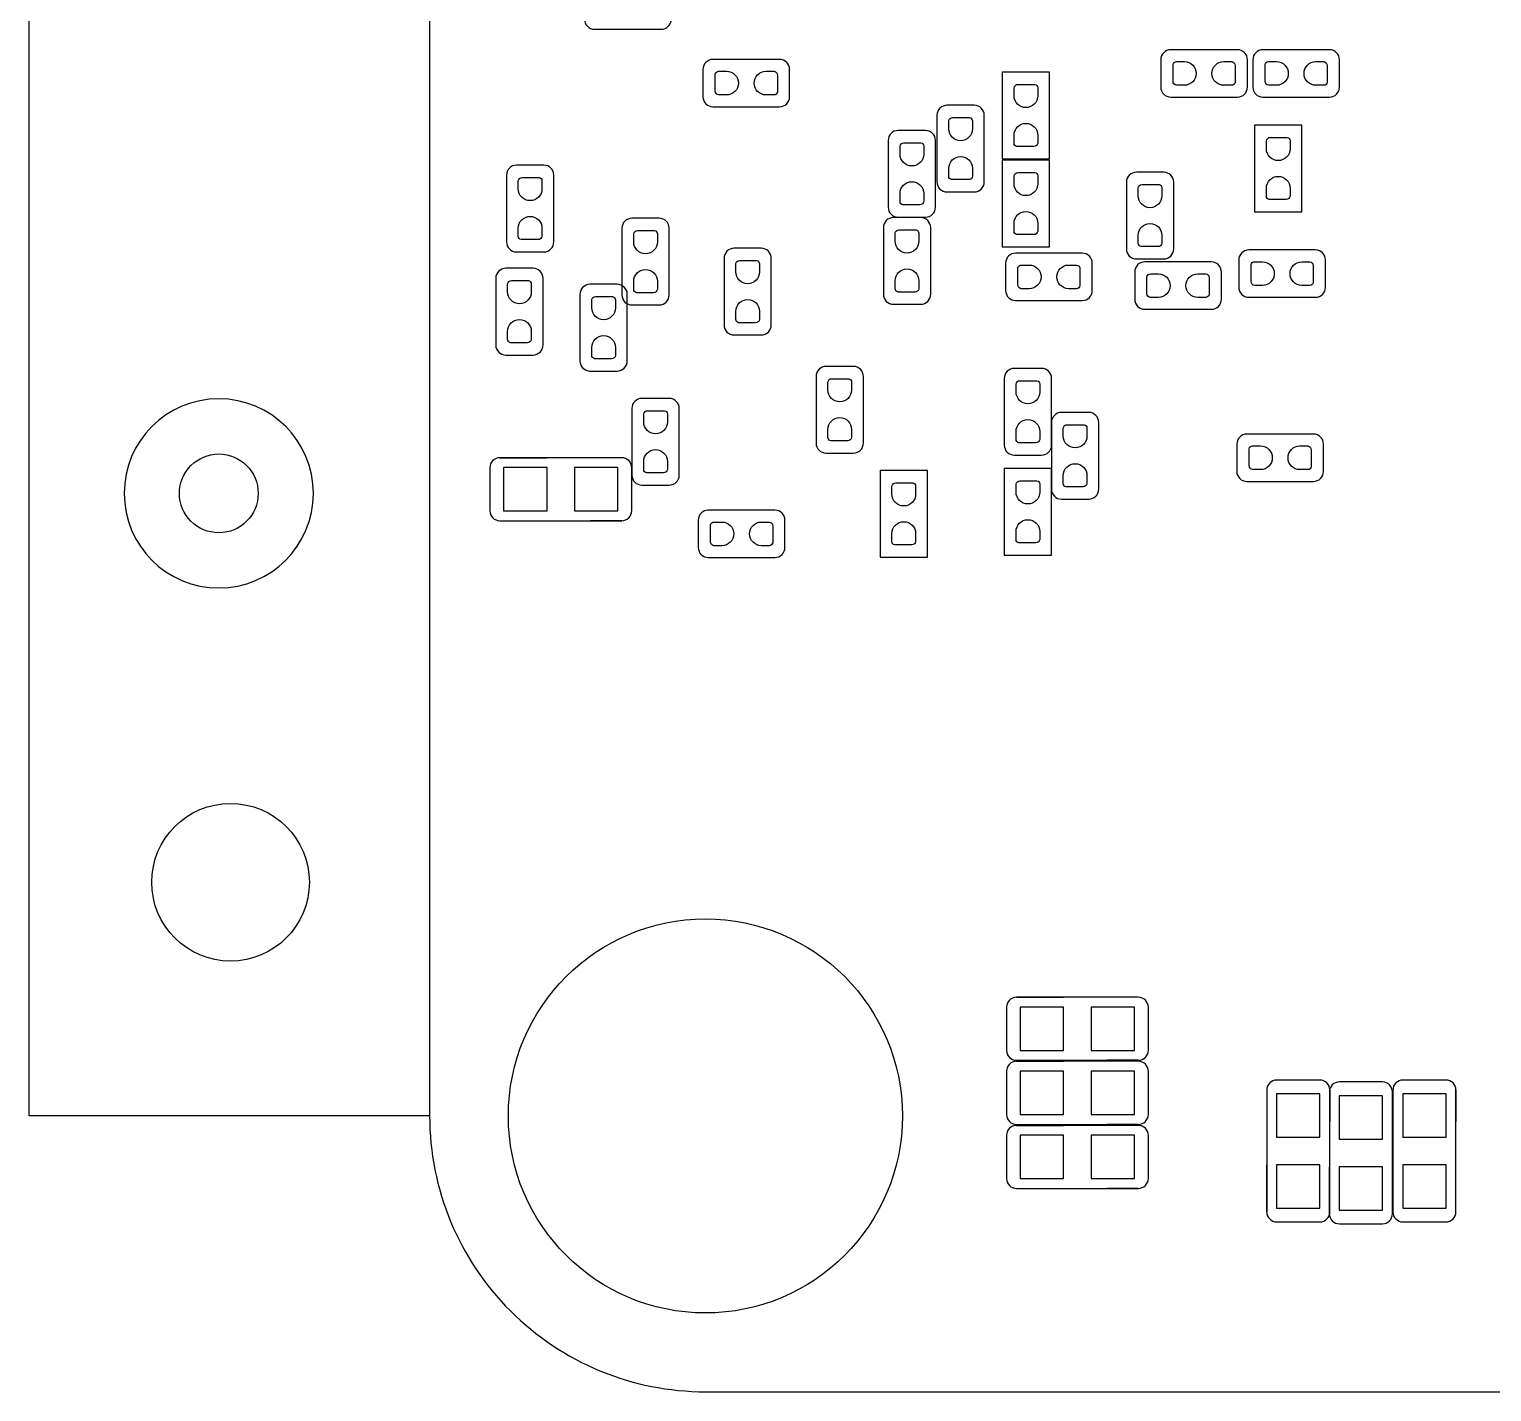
# Model space of a CAD drawing. Extents: x 24 to 162, y 5 to 143.
# Drawn here: x 23.55 to 42.11, y 4.79 to 22.07 of the extents above; entities that cross this region are included whole.
import ezdxf

# ---------------------------------------------------------------- set-up
doc = ezdxf.new("R2010")
doc.units = 0
for name, color, linetype in [('BG_OUTLINE', 7, 'CONTINUOUS'), ('PG_ASSEMBLY_BOTTOM', 211, 'CONTINUOUS'), ('PG_SILKSCREEN_BOTTOM', 243, 'CONTINUOUS'), ('PIN_BOTTOM', 1, 'CONTINUOUS')]:
    doc.layers.add(name, color=color, linetype=linetype)

msp = doc.modelspace()

# ---------------------------------------------------------------- linework, layer by layer
at = {"layer": 'BG_OUTLINE'}
msp.add_lwpolyline([(28.629356, 8.286242), (23.549356, 8.286242), (23.549356, 125.614176), (28.629356, 125.614176), (28.629356, 101.14915)], dxfattribs=at)
msp.add_lwpolyline([(32.12973, 4.786376), (80.129634, 4.786376, 0.414205), (83.629246, 8.286242), (83.629246, 41.286176, 0.414226), (80.129634, 44.786296), (32.12973, 44.786296, 0.414268), (28.629356, 41.286176), (28.629356, 8.286242, 0.414248)], format="xyb", close=True, dxfattribs=at)
at = {"layer": 'PG_ASSEMBLY_BOTTOM'}
for points in [[(30.5943, 22.201378, 0.414183), (30.7213, 22.074378, 0.414183)], [(31.567628, 22.074378, 0.414118), (31.694628, 22.201378, 0.414118)], [(38.03269, 21.813774, 0.414318), (37.90569, 21.686774, 0.414318)], [(39.005764, 21.686774, 0.414515), (38.878764, 21.813774, 0.414515)], [(39.200836, 21.813774, 0.414161), (39.073836, 21.686774, 0.414161)], [(40.17391, 21.686774, 0.414401), (40.04691, 21.813774, 0.414401)], [(32.224218, 21.691346, 0.414214), (32.097218, 21.564346, 0.414214)], [(33.197292, 21.564346, 0.414214), (33.070292, 21.691346, 0.414214)], [(37.90569, 21.340572, 0.413912), (38.03269, 21.213572, 0.413912)], [(38.878764, 21.213572, 0.414109), (39.005764, 21.340572, 0.414109)], [(39.073836, 21.340572, 0.414026), (39.200836, 21.213572, 0.414026)], [(40.04691, 21.213572, 0.414266), (40.17391, 21.340572, 0.414266)], [(32.097218, 21.218144, 0.414214), (32.224218, 21.091144, 0.414214)], [(33.070292, 21.091144, 0.414214), (33.197292, 21.218144, 0.414214)], [(35.193224, 21.110194, 0.414214), (35.066224, 20.983194, 0.414214)], [(35.666426, 20.983194, 0.414214), (35.539426, 21.110194, 0.414214)], [(34.574734, 20.7899, 0.414078), (34.447734, 20.6629, 0.414078)], [(35.047936, 20.6629, 0.414484), (34.920936, 20.7899, 0.414484)], [(29.731462, 20.349464, 0.414232), (29.604462, 20.222464, 0.414232)], [(30.204664, 20.222464, 0.414011), (30.077664, 20.349464, 0.414011)], [(37.596826, 20.26031, 0.414183), (37.469826, 20.13331, 0.414183)], [(38.070028, 20.13331, 0.413943), (37.943028, 20.26031, 0.413943)], [(35.066224, 20.13712, 0.414214), (35.193224, 20.01012, 0.414214)], [(35.539426, 20.01012, 0.414214), (35.666426, 20.13712, 0.414214)], [(31.195772, 19.676618, 0.413854), (31.068772, 19.549618, 0.413854)], [(31.668974, 19.549618, 0.414094), (31.541974, 19.676618, 0.414094)], [(34.51352, 19.684492, 0.414195), (34.38652, 19.557492, 0.414195)], [(34.447734, 19.816826, 0.413943), (34.574734, 19.689826, 0.413943)], [(34.986722, 19.557492, 0.41379), (34.859722, 19.684492, 0.41379)], [(34.920936, 19.689826, 0.414349), (35.047936, 19.816826, 0.414349)], [(29.604462, 19.37639, 0.414417), (29.731462, 19.24939, 0.414417)], [(30.077664, 19.24939, 0.414195), (30.204664, 19.37639, 0.414195)], [(32.491426, 19.29511, 0.414401), (32.364426, 19.16811, 0.414401)], [(32.964628, 19.16811, 0.414266), (32.837628, 19.29511, 0.414266)], [(36.063936, 19.23288, 0.414214), (35.936936, 19.10588, 0.414214)], [(37.03701, 19.10588, 0.414214), (36.91001, 19.23288, 0.414214)], [(37.469826, 19.286982, 0.414094), (37.596826, 19.159982, 0.414094)], [(37.70249, 19.121374, 0.414484), (37.57549, 18.994374, 0.414484)], [(37.943028, 19.159982, 0.413854), (38.070028, 19.286982, 0.413854)], [(38.675564, 18.994374, 0.414349), (38.548564, 19.121374, 0.414349)], [(39.022782, 19.273774, 0.414094), (38.895782, 19.146774, 0.414094)], [(39.99611, 19.146774, 0.414183), (39.86911, 19.273774, 0.414183)], [(29.595572, 19.04111, 0.413912), (29.468572, 18.91411, 0.413912)], [(30.068774, 18.91411, 0.414318), (29.941774, 19.04111, 0.414318)], [(30.663642, 18.838164, 0.414195), (30.536642, 18.711164, 0.414195)], [(31.136844, 18.711164, 0.414097), (31.009844, 18.838164, 0.414097)], [(35.936936, 18.759678, 0.414214), (36.063936, 18.632678, 0.414214)], [(36.91001, 18.632678, 0.414214), (37.03701, 18.759678, 0.414214)], [(38.895782, 18.800572, 0.413854), (39.022782, 18.673572, 0.413854)], [(39.86911, 18.673572, 0.413943), (39.99611, 18.800572, 0.413943)], [(31.068772, 18.70329, 0.413943), (31.195772, 18.57629, 0.413943)], [(31.541974, 18.57629, 0.414183), (31.668974, 18.70329, 0.414183)], [(34.38652, 18.711164, 0.414247), (34.51352, 18.584164, 0.414247)], [(34.859722, 18.584164, 0.413842), (34.986722, 18.711164, 0.413842)], [(37.57549, 18.648172, 0.414078), (37.70249, 18.521172, 0.414078)], [(38.548564, 18.521172, 0.413943), (38.675564, 18.648172, 0.413943)], [(32.364426, 18.322036, 0.414161), (32.491426, 18.195036, 0.414161)], [(32.837628, 18.195036, 0.414026), (32.964628, 18.322036, 0.414026)], [(29.468572, 18.068036, 0.414109), (29.595572, 17.941036, 0.414109)], [(29.941774, 17.941036, 0.414515), (30.068774, 18.068036, 0.414515)], [(30.536642, 17.86509, 0.41433), (30.663642, 17.73809, 0.41433)], [(31.009844, 17.73809, 0.414232), (31.136844, 17.86509, 0.414232)], [(33.659826, 17.79651, 0.414401), (33.532826, 17.66951, 0.414401)], [(34.133028, 17.66951, 0.414266), (34.006028, 17.79651, 0.414266)], [(36.047426, 17.77111, 0.414503), (35.920426, 17.64411, 0.414503)], [(36.520628, 17.64411, 0.41425), (36.393628, 17.77111, 0.41425)], [(31.322772, 17.390364, 0.41426), (31.195772, 17.263364, 0.41426)], [(31.795974, 17.263364, 0.414272), (31.668974, 17.390364, 0.414272)], [(36.64585, 17.212564, 0.41445), (36.51885, 17.085564, 0.41445)], [(37.119052, 17.085564, 0.414149), (36.992052, 17.212564, 0.414149)], [(38.997636, 16.937228, 0.413888), (38.870636, 16.810228, 0.413888)], [(39.97071, 16.810228, 0.414127), (39.84371, 16.937228, 0.414127)], [(33.532826, 16.823436, 0.414161), (33.659826, 16.696436, 0.414161)], [(34.006028, 16.696436, 0.414026), (34.133028, 16.823436, 0.414026)], [(35.920426, 16.798036, 0.414177), (36.047426, 16.671036, 0.414177)], [(36.393628, 16.671036, 0.413925), (36.520628, 16.798036, 0.413925)], [(29.520642, 16.63827, 0.414641), (29.393642, 16.51127, 0.414641)], [(31.193232, 16.51127, 0.414651), (31.066232, 16.63827, 0.414651)], [(31.195772, 16.41729, 0.414155), (31.322772, 16.29029, 0.414155)], [(31.668974, 16.29029, 0.414167), (31.795974, 16.41729, 0.414167)], [(38.870636, 16.464026, 0.4143), (38.997636, 16.337026, 0.4143)], [(39.84371, 16.337026, 0.41454), (39.97071, 16.464026, 0.41454)], [(36.51885, 16.23949, 0.414278), (36.64585, 16.11249, 0.414278)], [(36.992052, 16.11249, 0.413977), (37.119052, 16.23949, 0.413977)], [(29.393642, 15.96517, 0.414558), (29.520642, 15.83817, 0.414558)], [(31.066232, 15.83817, 0.414567), (31.193232, 15.96517, 0.414567)], [(32.165036, 15.972028, 0.413943), (32.038036, 15.845028, 0.413943)], [(33.13811, 15.845028, 0.414078), (33.01111, 15.972028, 0.414078)], [(32.038036, 15.498826, 0.414349), (32.165036, 15.371826, 0.414349)], [(33.01111, 15.371826, 0.414484), (33.13811, 15.498826, 0.414484)], [(36.075366, 9.791954, 0.414549), (35.948366, 9.664954, 0.414549)], [(37.74821, 9.664954, 0.414229), (37.62121, 9.791954, 0.414229)], [(35.948366, 9.1186, 0.414198), (36.075366, 8.9916, 0.414198)], [(37.62121, 8.9916, 0.413879), (37.74821, 9.1186, 0.413879)], [(36.075366, 8.979154, 0.414552), (35.948366, 8.852154, 0.414552)], [(37.74821, 8.852154, 0.414232), (37.62121, 8.979154, 0.414232)], [(39.37762, 8.741664, 0.414281), (39.25062, 8.614664, 0.414281)], [(40.050974, 8.614664, 0.41425), (39.923974, 8.741664, 0.41425)], [(40.978074, 8.741664, 0.414269), (40.851074, 8.614664, 0.414269)], [(41.651174, 8.614664, 0.414229), (41.524174, 8.741664, 0.414229)], [(40.171878, 8.71728, 0.413946), (40.044878, 8.59028, 0.413946)], [(40.845232, 8.59028, 0.414161), (40.718232, 8.71728, 0.414161)], [(35.948366, 8.3058, 0.414195), (36.075366, 8.1788, 0.414195)], [(36.075366, 8.166354, 0.414247), (35.948366, 8.039354, 0.414247)], [(37.62121, 8.1788, 0.413875), (37.74821, 8.3058, 0.413875)], [(37.74821, 8.039354, 0.414567), (37.62121, 8.166354, 0.414567)], [(35.948366, 7.493254, 0.41425), (36.075366, 7.366254, 0.41425)], [(37.62121, 7.366254, 0.41457), (37.74821, 7.493254, 0.41457)], [(39.25062, 7.06882, 0.414177), (39.37762, 6.94182, 0.414177)], [(39.923974, 6.94182, 0.414146), (40.050974, 7.06882, 0.414146)], [(40.851074, 7.06882, 0.414589), (40.978074, 6.94182, 0.414589)], [(41.524174, 6.94182, 0.414549), (41.651174, 7.06882, 0.414549)], [(40.044878, 7.044436, 0.414266), (40.171878, 6.917436, 0.414266)], [(40.718232, 6.917436, 0.414481), (40.845232, 7.044436, 0.414481)]]:
    msp.add_lwpolyline(points, format="xyb", dxfattribs=at)
for points in [[(30.7213, 22.074378), (31.567628, 22.074378)], [(38.878764, 21.813774), (38.03269, 21.813774)], [(40.04691, 21.813774), (39.200836, 21.813774)], [(32.097218, 21.564346), (32.097218, 21.218144)], [(33.070292, 21.691346), (32.224218, 21.691346)], [(33.197292, 21.218144), (33.197292, 21.564346)], [(36.494974, 21.53031), (35.895026, 21.53031)], [(35.895026, 21.53031), (35.895026, 20.43049)], [(36.494974, 20.43049), (36.494974, 21.53031)], [(37.90569, 21.686774), (37.90569, 21.340572)], [(39.005764, 21.340572), (39.005764, 21.686774)], [(39.073836, 21.686774), (39.073836, 21.340572)], [(40.17391, 21.340572), (40.17391, 21.686774)], [(38.03269, 21.213572), (38.878764, 21.213572)], [(39.200836, 21.213572), (40.04691, 21.213572)], [(32.224218, 21.091144), (33.070292, 21.091144)], [(35.066224, 20.983194), (35.066224, 20.13712)], [(35.539426, 21.110194), (35.193224, 21.110194)], [(35.666426, 20.13712), (35.666426, 20.983194)], [(34.920936, 20.7899), (34.574734, 20.7899)], [(39.096696, 20.857718), (39.096696, 19.757898)], [(39.696644, 20.857718), (39.096696, 20.857718)], [(39.696644, 19.757898), (39.696644, 20.857718)], [(34.447734, 20.6629), (34.447734, 19.816826)], [(35.047936, 19.816826), (35.047936, 20.6629)], [(35.895026, 20.43049), (36.494974, 20.43049)], [(36.494974, 20.41271), (35.895026, 20.41271)], [(35.895026, 20.41271), (35.895026, 19.31289)], [(36.494974, 19.31289), (36.494974, 20.41271)], [(30.077664, 20.349464), (29.731462, 20.349464)], [(37.943028, 20.26031), (37.596826, 20.26031)], [(29.604462, 20.222464), (29.604462, 19.37639)], [(30.204664, 19.37639), (30.204664, 20.222464)], [(37.469826, 20.13331), (37.469826, 19.286982)], [(38.070028, 19.286982), (38.070028, 20.13331)], [(35.193224, 20.01012), (35.539426, 20.01012)], [(31.541974, 19.676618), (31.195772, 19.676618)], [(34.859722, 19.684492), (34.51352, 19.684492)], [(34.574734, 19.689826), (34.920936, 19.689826)], [(39.096696, 19.757898), (39.696644, 19.757898)], [(31.068772, 19.549618), (31.068772, 18.70329)], [(31.668974, 18.70329), (31.668974, 19.549618)], [(34.38652, 19.557492), (34.38652, 18.711164)], [(34.986722, 18.711164), (34.986722, 19.557492)], [(35.895026, 19.31289), (36.494974, 19.31289)], [(29.731462, 19.24939), (30.077664, 19.24939)], [(32.364426, 19.16811), (32.364426, 18.322036)], [(32.837628, 19.29511), (32.491426, 19.29511)], [(32.964628, 18.322036), (32.964628, 19.16811)], [(36.91001, 19.23288), (36.063936, 19.23288)], [(37.596826, 19.159982), (37.943028, 19.159982)], [(38.548564, 19.121374), (37.70249, 19.121374)], [(38.895782, 19.146774), (38.895782, 18.800572)], [(39.86911, 19.273774), (39.022782, 19.273774)], [(39.99611, 18.800572), (39.99611, 19.146774)], [(29.941774, 19.04111), (29.595572, 19.04111)], [(35.936936, 19.10588), (35.936936, 18.759678)], [(37.03701, 18.759678), (37.03701, 19.10588)], [(37.57549, 18.994374), (37.57549, 18.648172)], [(38.675564, 18.648172), (38.675564, 18.994374)], [(29.468572, 18.91411), (29.468572, 18.068036)], [(30.068774, 18.068036), (30.068774, 18.91411)], [(31.009844, 18.838164), (30.663642, 18.838164)], [(30.536642, 18.711164), (30.536642, 17.86509)], [(31.136844, 17.86509), (31.136844, 18.711164)], [(31.195772, 18.57629), (31.541974, 18.57629)], [(34.51352, 18.584164), (34.859722, 18.584164)], [(36.063936, 18.632678), (36.91001, 18.632678)], [(39.022782, 18.673572), (39.86911, 18.673572)], [(37.70249, 18.521172), (38.548564, 18.521172)], [(32.491426, 18.195036), (32.837628, 18.195036)], [(29.595572, 17.941036), (29.941774, 17.941036)], [(30.663642, 17.73809), (31.009844, 17.73809)], [(33.532826, 17.66951), (33.532826, 16.823436)], [(34.006028, 17.79651), (33.659826, 17.79651)], [(34.133028, 16.823436), (34.133028, 17.66951)], [(35.920426, 17.64411), (35.920426, 16.798036)], [(36.393628, 17.77111), (36.047426, 17.77111)], [(36.520628, 16.798036), (36.520628, 17.64411)], [(31.195772, 17.263364), (31.195772, 16.41729)], [(31.668974, 17.390364), (31.322772, 17.390364)], [(31.795974, 16.41729), (31.795974, 17.263364)], [(36.51885, 17.085564), (36.51885, 16.23949)], [(36.992052, 17.212564), (36.64585, 17.212564)], [(37.119052, 16.23949), (37.119052, 17.085564)], [(39.84371, 16.937228), (38.997636, 16.937228)], [(38.870636, 16.810228), (38.870636, 16.464026)], [(39.97071, 16.464026), (39.97071, 16.810228)], [(31.066232, 16.63827), (29.520642, 16.63827)], [(33.659826, 16.696436), (34.006028, 16.696436)], [(36.047426, 16.671036), (36.393628, 16.671036)], [(29.393642, 16.51127), (29.393642, 15.96517)], [(31.193232, 15.96517), (31.193232, 16.51127)], [(34.345626, 16.47571), (34.345626, 15.37589)], [(34.945574, 16.47571), (34.345626, 16.47571)], [(34.945574, 15.37589), (34.945574, 16.47571)], [(35.920426, 16.50111), (35.920426, 15.40129)], [(36.520374, 16.50111), (35.920426, 16.50111)], [(36.520374, 15.40129), (36.520374, 16.50111)], [(38.997636, 16.337026), (39.84371, 16.337026)], [(31.322772, 16.29029), (31.668974, 16.29029)], [(33.01111, 15.972028), (32.165036, 15.972028)], [(36.64585, 16.11249), (36.992052, 16.11249)], [(29.520642, 15.83817), (31.066232, 15.83817)], [(32.038036, 15.845028), (32.038036, 15.498826)], [(33.13811, 15.498826), (33.13811, 15.845028)], [(32.165036, 15.371826), (33.01111, 15.371826)], [(34.345626, 15.37589), (34.945574, 15.37589)], [(35.920426, 15.40129), (36.520374, 15.40129)], [(35.948366, 9.664954), (35.948366, 9.1186)], [(37.62121, 9.791954), (36.075366, 9.791954)], [(37.74821, 9.1186), (37.74821, 9.664954)], [(36.075366, 8.9916), (37.62121, 8.9916)], [(37.62121, 8.979154), (36.075366, 8.979154)], [(35.948366, 8.852154), (35.948366, 8.3058)], [(37.74821, 8.3058), (37.74821, 8.852154)], [(39.923974, 8.741664), (39.37762, 8.741664)], [(41.524174, 8.741664), (40.978074, 8.741664)], [(39.25062, 8.614664), (39.25062, 7.06882)], [(40.044878, 8.59028), (40.044878, 7.044436)], [(40.050974, 7.06882), (40.050974, 8.614664)], [(40.718232, 8.71728), (40.171878, 8.71728)], [(40.845232, 7.044436), (40.845232, 8.59028)], [(40.851074, 8.614664), (40.851074, 7.06882)], [(41.651174, 7.06882), (41.651174, 8.614664)], [(36.075366, 8.1788), (37.62121, 8.1788)], [(37.62121, 8.166354), (36.075366, 8.166354)], [(35.948366, 8.039354), (35.948366, 7.493254)], [(37.74821, 7.493254), (37.74821, 8.039354)], [(36.075366, 7.366254), (37.62121, 7.366254)], [(39.37762, 6.94182), (39.923974, 6.94182)], [(40.171878, 6.917436), (40.718232, 6.917436)], [(40.978074, 6.94182), (41.524174, 6.94182)]]:
    msp.add_lwpolyline(points, dxfattribs=at)
msp.add_lwpolyline([(27.154378, 16.185388, 1), (24.754174, 16.185244, 1)], format="xyb", close=True, dxfattribs=at)
at = {"layer": 'PG_SILKSCREEN_BOTTOM'}
for points in [[(29.520642, 16.63827, 0.414641), (29.393642, 16.51127, 0.414641)], [(31.193232, 16.51127, 0.414651), (31.066232, 16.63827, 0.414651)], [(29.393642, 15.96517, 0.414558), (29.520642, 15.83817, 0.414558)], [(31.066232, 15.83817, 0.414567), (31.193232, 15.96517, 0.414567)], [(36.075366, 9.791954, 0.414549), (35.948366, 9.664954, 0.414549)], [(37.74821, 9.664954, 0.414229), (37.62121, 9.791954, 0.414229)], [(35.948366, 9.1186, 0.414198), (36.075366, 8.9916, 0.414198)], [(37.62121, 8.9916, 0.413879), (37.74821, 9.1186, 0.413879)], [(36.075366, 8.979154, 0.414552), (35.948366, 8.852154, 0.414552)], [(37.74821, 8.852154, 0.414232), (37.62121, 8.979154, 0.414232)], [(39.37762, 8.741664, 0.414281), (39.25062, 8.614664, 0.414281)], [(40.050974, 8.614664, 0.41425), (39.923974, 8.741664, 0.41425)], [(40.978074, 8.741664, 0.414269), (40.851074, 8.614664, 0.414269)], [(41.651174, 8.614664, 0.414229), (41.524174, 8.741664, 0.414229)], [(40.171878, 8.71728, 0.413946), (40.044878, 8.59028, 0.413946)], [(40.845232, 8.59028, 0.414161), (40.718232, 8.71728, 0.414161)], [(35.948366, 8.3058, 0.414195), (36.075366, 8.1788, 0.414195)], [(36.075366, 8.166354, 0.414247), (35.948366, 8.039354, 0.414247)], [(37.62121, 8.1788, 0.413875), (37.74821, 8.3058, 0.413875)], [(37.74821, 8.039354, 0.414567), (37.62121, 8.166354, 0.414567)], [(35.948366, 7.493254, 0.41425), (36.075366, 7.366254, 0.41425)], [(37.62121, 7.366254, 0.41457), (37.74821, 7.493254, 0.41457)], [(39.25062, 7.06882, 0.414177), (39.37762, 6.94182, 0.414177)], [(39.923974, 6.94182, 0.414146), (40.050974, 7.06882, 0.414146)], [(40.851074, 7.06882, 0.414589), (40.978074, 6.94182, 0.414589)], [(41.524174, 6.94182, 0.414549), (41.651174, 7.06882, 0.414549)], [(40.044878, 7.044436, 0.414266), (40.171878, 6.917436, 0.414266)], [(40.718232, 6.917436, 0.414481), (40.845232, 7.044436, 0.414481)]]:
    msp.add_lwpolyline(points, format="xyb", dxfattribs=at)
for points in [[(29.520642, 16.63827), (30.11805, 16.63827)], [(31.066232, 16.63827), (30.46857, 16.63827)], [(29.393642, 16.51127), (29.393642, 15.96517)], [(31.193232, 15.96517), (31.193232, 16.51127)], [(29.520642, 15.83817), (29.918152, 15.83817)], [(31.066232, 15.83817), (30.668722, 15.83817)], [(35.948366, 9.664954), (35.948366, 9.1186)], [(36.075366, 9.791954), (36.672774, 9.791954)], [(37.62121, 9.791954), (37.023294, 9.791954)], [(37.74821, 9.1186), (37.74821, 9.664954)], [(36.075366, 8.9916), (36.472876, 8.9916)], [(36.075366, 8.979154), (36.672774, 8.979154)], [(37.62121, 8.979154), (37.023294, 8.979154)], [(37.62121, 8.9916), (37.223446, 8.9916)], [(35.948366, 8.852154), (35.948366, 8.3058)], [(37.74821, 8.3058), (37.74821, 8.852154)], [(39.923974, 8.741664), (39.37762, 8.741664)], [(41.524174, 8.741664), (40.978074, 8.741664)], [(39.25062, 8.614664), (39.25062, 8.017002)], [(40.044878, 8.59028), (40.044878, 7.992364)], [(40.050974, 8.614664), (40.050974, 8.2169)], [(40.718232, 8.71728), (40.171878, 8.71728)], [(40.845232, 8.59028), (40.845232, 8.192516)], [(40.851074, 8.614664), (40.851074, 8.016748)], [(41.651174, 8.614664), (41.651174, 8.2169)], [(36.075366, 8.1788), (36.472876, 8.1788)], [(36.075366, 8.166354), (36.673028, 8.166354)], [(37.62121, 8.166354), (37.023548, 8.166354)], [(37.62121, 8.1788), (37.223446, 8.1788)], [(35.948366, 8.039354), (35.948366, 7.493254)], [(37.74821, 7.493254), (37.74821, 8.039354)], [(39.25062, 7.06882), (39.25062, 7.666482)], [(40.044878, 7.044436), (40.044878, 7.641844)], [(40.851074, 7.06882), (40.851074, 7.666228)], [(40.050974, 7.06882), (40.050974, 7.466584)], [(40.845232, 7.044436), (40.845232, 7.441946)], [(41.651174, 7.06882), (41.651174, 7.46633)], [(36.075366, 7.366254), (36.47313, 7.366254)], [(37.62121, 7.366254), (37.2237, 7.366254)], [(39.37762, 6.94182), (39.923974, 6.94182)], [(40.171878, 6.917436), (40.718232, 6.917436)], [(40.978074, 6.94182), (41.524174, 6.94182)]]:
    msp.add_lwpolyline(points, dxfattribs=at)
at = {"layer": 'PIN_BOTTOM'}
for points in [[(32.396938, 21.241004), (32.295338, 21.241004, -0.375524), (32.25292, 21.289518), (32.25292, 21.505418, -0.365016), (32.295338, 21.541232), (32.396938, 21.541232, -0.99984)], [(32.897318, 21.541232), (32.998918, 21.541232, -0.375524), (33.041336, 21.492718), (33.041336, 21.276818, -0.365016), (32.998918, 21.241004), (32.897318, 21.241004, -0.99984)], [(38.20541, 21.363686), (38.10381, 21.363686, -0.375524), (38.061392, 21.4122), (38.061392, 21.6281, -0.365016), (38.10381, 21.663914), (38.20541, 21.663914, -0.99984)], [(38.70579, 21.663914), (38.80739, 21.663914, -0.375524), (38.849808, 21.6154), (38.849808, 21.3995, -0.365016), (38.80739, 21.363686), (38.70579, 21.363686, -0.99984)], [(39.37381, 21.363686), (39.27221, 21.363686, -0.375524), (39.229792, 21.4122), (39.229792, 21.6281, -0.365016), (39.27221, 21.663914), (39.37381, 21.663914, -0.99984)], [(39.87419, 21.663914), (39.97579, 21.663914, -0.375524), (40.018208, 21.6154), (40.018208, 21.3995, -0.365016), (39.97579, 21.363686), (39.87419, 21.363686, -0.99984)], [(36.044886, 21.23059), (36.044886, 21.33219, -0.375524), (36.0934, 21.374608), (36.3093, 21.374608, -0.365016), (36.345114, 21.33219), (36.345114, 21.23059, -0.99984)], [(35.216338, 20.81022), (35.216338, 20.91182, -0.375524), (35.264852, 20.954238), (35.480752, 20.954238, -0.365016), (35.516566, 20.91182), (35.516566, 20.81022, -0.99984)], [(36.345114, 20.73021), (36.345114, 20.62861, -0.375524), (36.2966, 20.586192), (36.0807, 20.586192, -0.365016), (36.044886, 20.62861), (36.044886, 20.73021, -0.99984)], [(34.597848, 20.49018), (34.597848, 20.59178, -0.375524), (34.646362, 20.634198), (34.862262, 20.634198, -0.365016), (34.898076, 20.59178), (34.898076, 20.49018, -0.99984)], [(39.246556, 20.557998), (39.246556, 20.659598, -0.375524), (39.29507, 20.702016), (39.51097, 20.702016, -0.365016), (39.546784, 20.659598), (39.546784, 20.557998, -0.99984)], [(35.516566, 20.30984), (35.516566, 20.20824, -0.375524), (35.468052, 20.165822), (35.252152, 20.165822, -0.365016), (35.216338, 20.20824), (35.216338, 20.30984, -0.99984)], [(36.044886, 20.11299), (36.044886, 20.21459, -0.375524), (36.0934, 20.257008), (36.3093, 20.257008, -0.365016), (36.345114, 20.21459), (36.345114, 20.11299, -0.99984)], [(29.754322, 20.049744), (29.754322, 20.151344, -0.375524), (29.802836, 20.193762), (30.018736, 20.193762, -0.365016), (30.05455, 20.151344), (30.05455, 20.049744, -0.99984)], [(34.898076, 19.9898), (34.898076, 19.8882, -0.375524), (34.849562, 19.845782), (34.633662, 19.845782, -0.365016), (34.597848, 19.8882), (34.597848, 19.9898, -0.99984)], [(37.619686, 19.96059), (37.619686, 20.06219, -0.375524), (37.6682, 20.104608), (37.8841, 20.104608, -0.365016), (37.919914, 20.06219), (37.919914, 19.96059, -0.99984)], [(39.546784, 20.057618), (39.546784, 19.956018, -0.375524), (39.49827, 19.9136), (39.28237, 19.9136, -0.365016), (39.246556, 19.956018), (39.246556, 20.057618, -0.99984)], [(30.05455, 19.549364), (30.05455, 19.447764, -0.375524), (30.006036, 19.405346), (29.790136, 19.405346, -0.365016), (29.754322, 19.447764), (29.754322, 19.549364, -0.99984)], [(36.345114, 19.61261), (36.345114, 19.51101, -0.375524), (36.2966, 19.468592), (36.0807, 19.468592, -0.365016), (36.044886, 19.51101), (36.044886, 19.61261, -0.99984)], [(31.218886, 19.37639), (31.218886, 19.47799, -0.375524), (31.2674, 19.520408), (31.4833, 19.520408, -0.365016), (31.519114, 19.47799), (31.519114, 19.37639, -0.99984)], [(34.53638, 19.384264), (34.53638, 19.485864, -0.375524), (34.584894, 19.528282), (34.800794, 19.528282, -0.365016), (34.836608, 19.485864), (34.836608, 19.384264, -0.99984)], [(37.919914, 19.46021), (37.919914, 19.35861, -0.375524), (37.8714, 19.316192), (37.6555, 19.316192, -0.365016), (37.619686, 19.35861), (37.619686, 19.46021, -0.99984)], [(32.514286, 18.99539), (32.514286, 19.09699, -0.375524), (32.5628, 19.139408), (32.7787, 19.139408, -0.365016), (32.814514, 19.09699), (32.814514, 18.99539, -0.99984)], [(39.19601, 18.823686), (39.09441, 18.823686, -0.375524), (39.051992, 18.8722), (39.051992, 19.0881, -0.365016), (39.09441, 19.123914), (39.19601, 19.123914, -0.99984)], [(39.69639, 19.123914), (39.79799, 19.123914, -0.375524), (39.840408, 19.0754), (39.840408, 18.8595, -0.365016), (39.79799, 18.823686), (39.69639, 18.823686, -0.99984)], [(31.519114, 18.87601), (31.519114, 18.77441, -0.375524), (31.4706, 18.731992), (31.2547, 18.731992, -0.365016), (31.218886, 18.77441), (31.218886, 18.87601, -0.99984)], [(34.836608, 18.883884), (34.836608, 18.782284, -0.375524), (34.788094, 18.739866), (34.572194, 18.739866, -0.365016), (34.53638, 18.782284), (34.53638, 18.883884, -0.99984)], [(36.236656, 18.782538), (36.135056, 18.782538, -0.375524), (36.092638, 18.831052), (36.092638, 19.046952, -0.365016), (36.135056, 19.082766), (36.236656, 19.082766, -0.99984)], [(36.737036, 19.082766), (36.838636, 19.082766, -0.375524), (36.881054, 19.034252), (36.881054, 18.818352, -0.365016), (36.838636, 18.782538), (36.737036, 18.782538, -0.99984)], [(37.87521, 18.671286), (37.77361, 18.671286, -0.375524), (37.731192, 18.7198), (37.731192, 18.9357, -0.365016), (37.77361, 18.971514), (37.87521, 18.971514, -0.99984)], [(38.37559, 18.971514), (38.47719, 18.971514, -0.375524), (38.519608, 18.923), (38.519608, 18.7071, -0.365016), (38.47719, 18.671286), (38.37559, 18.671286, -0.99984)], [(29.618686, 18.74139), (29.618686, 18.84299, -0.375524), (29.6672, 18.885408), (29.8831, 18.885408, -0.365016), (29.918914, 18.84299), (29.918914, 18.74139, -0.99984)], [(30.686756, 18.53819), (30.686756, 18.63979, -0.375524), (30.73527, 18.682208), (30.95117, 18.682208, -0.365016), (30.986984, 18.63979), (30.986984, 18.53819, -0.99984)], [(32.814514, 18.49501), (32.814514, 18.39341, -0.375524), (32.766, 18.350992), (32.5501, 18.350992, -0.365016), (32.514286, 18.39341), (32.514286, 18.49501, -0.99984)], [(29.918914, 18.24101), (29.918914, 18.13941, -0.375524), (29.8704, 18.096992), (29.6545, 18.096992, -0.365016), (29.618686, 18.13941), (29.618686, 18.24101, -0.99984)], [(30.986984, 18.03781), (30.986984, 17.93621, -0.375524), (30.93847, 17.893792), (30.72257, 17.893792, -0.365016), (30.686756, 17.93621), (30.686756, 18.03781, -0.99984)], [(33.682686, 17.49679), (33.682686, 17.59839, -0.375524), (33.7312, 17.640808), (33.9471, 17.640808, -0.365016), (33.982914, 17.59839), (33.982914, 17.49679, -0.99984)], [(36.070286, 17.47139), (36.070286, 17.57299, -0.375524), (36.1188, 17.615408), (36.3347, 17.615408, -0.365016), (36.370514, 17.57299), (36.370514, 17.47139, -0.99984)], [(31.345886, 17.09039), (31.345886, 17.19199, -0.375524), (31.3944, 17.234408), (31.6103, 17.234408, -0.365016), (31.646114, 17.19199), (31.646114, 17.09039, -0.99984)], [(33.982914, 16.99641), (33.982914, 16.89481, -0.375524), (33.9344, 16.852392), (33.7185, 16.852392, -0.365016), (33.682686, 16.89481), (33.682686, 16.99641, -0.99984)], [(36.370514, 16.97101), (36.370514, 16.86941, -0.375524), (36.322, 16.826992), (36.1061, 16.826992, -0.365016), (36.070286, 16.86941), (36.070286, 16.97101, -0.99984)], [(36.668964, 16.91259), (36.668964, 17.01419, -0.375524), (36.717478, 17.056608), (36.933378, 17.056608, -0.365016), (36.969192, 17.01419), (36.969192, 16.91259, -0.99984)], [(31.646114, 16.59001), (31.646114, 16.48841, -0.375524), (31.5976, 16.445992), (31.3817, 16.445992, -0.365016), (31.345886, 16.48841), (31.345886, 16.59001, -0.99984)], [(39.17061, 16.486886), (39.06901, 16.486886, -0.375524), (39.026592, 16.5354), (39.026592, 16.7513, -0.365016), (39.06901, 16.787114), (39.17061, 16.787114, -0.99984)], [(39.67099, 16.787114), (39.77259, 16.787114, -0.375524), (39.815008, 16.7386), (39.815008, 16.5227, -0.365016), (39.77259, 16.486886), (39.67099, 16.486886, -0.99984)], [(36.969192, 16.41221), (36.969192, 16.31061, -0.375524), (36.920678, 16.268192), (36.704778, 16.268192, -0.365016), (36.668964, 16.31061), (36.668964, 16.41221, -0.99984)], [(36.070286, 16.20139), (36.070286, 16.30299, -0.375524), (36.1188, 16.345408), (36.3347, 16.345408, -0.365016), (36.370514, 16.30299), (36.370514, 16.20139, -0.99984)], [(34.495486, 16.17599), (34.495486, 16.27759, -0.375524), (34.544, 16.320008), (34.7599, 16.320008, -0.365016), (34.795714, 16.27759), (34.795714, 16.17599, -0.99984)], [(32.33801, 15.521686), (32.23641, 15.521686, -0.375524), (32.193992, 15.5702), (32.193992, 15.7861, -0.365016), (32.23641, 15.821914), (32.33801, 15.821914, -0.99984)], [(32.83839, 15.821914), (32.93999, 15.821914, -0.375524), (32.982408, 15.7734), (32.982408, 15.5575, -0.365016), (32.93999, 15.521686), (32.83839, 15.521686, -0.99984)], [(34.795714, 15.67561), (34.795714, 15.57401, -0.375524), (34.7472, 15.531592), (34.5313, 15.531592, -0.365016), (34.495486, 15.57401), (34.495486, 15.67561, -0.99984)], [(36.370514, 15.70101), (36.370514, 15.59941, -0.375524), (36.322, 15.556992), (36.1061, 15.556992, -0.365016), (36.070286, 15.59941), (36.070286, 15.70101, -0.99984)]]:
    msp.add_lwpolyline(points, format="xyb", close=True, dxfattribs=at)
for points in [[(30.118558, 15.963392), (30.118558, 16.513302), (29.568648, 16.513302), (29.568648, 15.963392)], [(31.018734, 15.963392), (31.018734, 16.513302), (30.468824, 16.513302), (30.468824, 15.963392)], [(36.673282, 9.116822), (36.673282, 9.666732), (36.123372, 9.666732), (36.123372, 9.116822)], [(37.573458, 9.116822), (37.573458, 9.666732), (37.023548, 9.666732), (37.023548, 9.116822)], [(36.673282, 8.304022), (36.673282, 8.853932), (36.123372, 8.853932), (36.123372, 8.304022)], [(37.573458, 8.304022), (37.573458, 8.853932), (37.023548, 8.853932), (37.023548, 8.304022)], [(39.925625, 8.566785), (39.375715, 8.566785), (39.375715, 8.016875), (39.925625, 8.016875)], [(40.719883, 8.542401), (40.169973, 8.542401), (40.169973, 7.992491), (40.719883, 7.992491)], [(41.525825, 8.566785), (40.975915, 8.566785), (40.975915, 8.016875), (41.525825, 8.016875)], [(36.673282, 7.491222), (36.673282, 8.041132), (36.123372, 8.041132), (36.123372, 7.491222)], [(37.573458, 7.491222), (37.573458, 8.041132), (37.023548, 8.041132), (37.023548, 7.491222)], [(39.925625, 7.666609), (39.375715, 7.666609), (39.375715, 7.116699), (39.925625, 7.116699)], [(40.719883, 7.642225), (40.169973, 7.642225), (40.169973, 7.092315), (40.719883, 7.092315)], [(41.525825, 7.666609), (40.975915, 7.666609), (40.975915, 7.116699), (41.525825, 7.116699)]]:
    msp.add_lwpolyline(points, close=True, dxfattribs=at)
for centre, radius in [((25.954228, 16.185388), 0.499999), ((26.10358, 11.25093), 0.999998), ((32.128206, 8.285734), 2.499995)]:
    msp.add_circle(centre, radius, dxfattribs=at)

doc.saveas('drawing.dxf')
